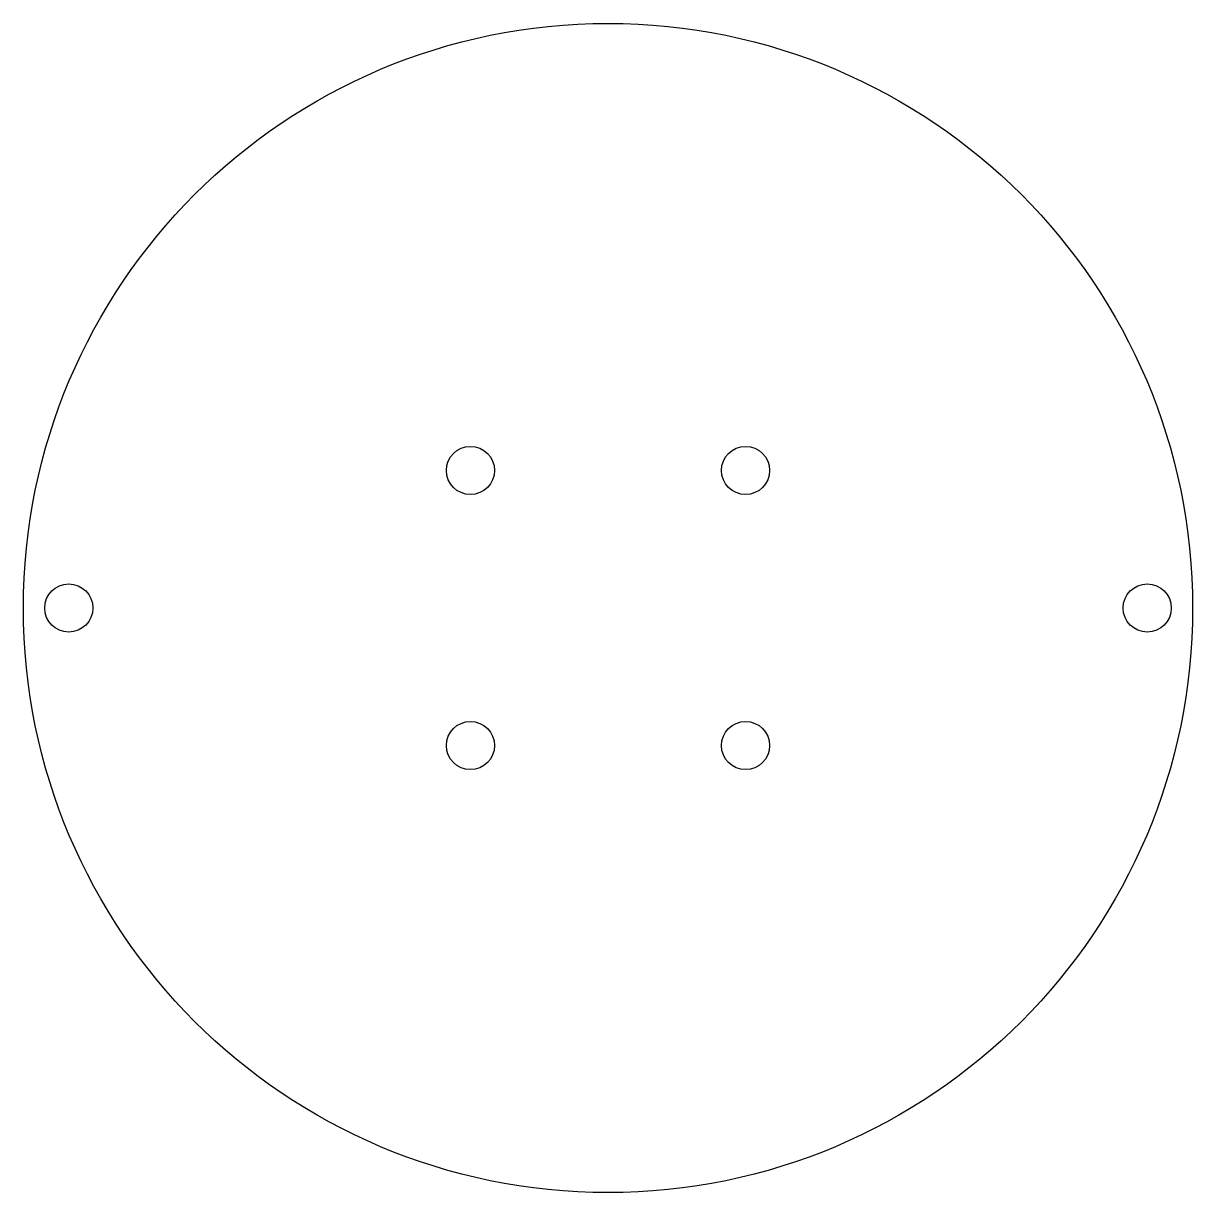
# Model space of a CAD drawing. Header units: millimetres. Extents: x -42.5 to 42.5, y -42.5 to 42.5.
import ezdxf

# ---------------------------------------------------------------- set-up
doc = ezdxf.new("R2010")
doc.units = ezdxf.units.MM

msp = doc.modelspace()

# ---------------------------------------------------------------- linework, layer by layer
at = {"color": 7, "linetype": 'Continuous', "lineweight": 25}
for centre, radius in [((0, 0), 42.5), ((-10, 10), 1.75), ((10, 10), 1.75), ((-39.2, 0), 1.75), ((39.2, 0), 1.75), ((-10, -10), 1.75), ((10, -10), 1.75)]:
    msp.add_circle(centre, radius, dxfattribs=at)

doc.saveas('drawing.dxf')
